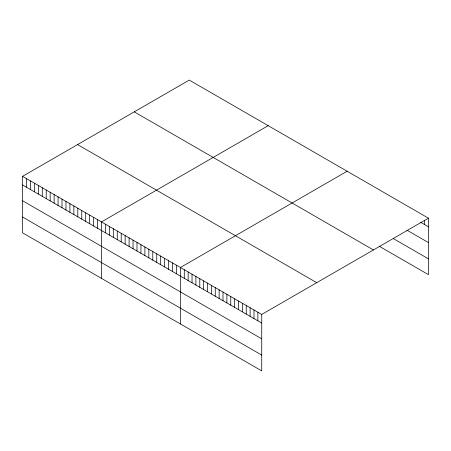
<?xml version="1.0" encoding="UTF-8"?>
<svg xmlns="http://www.w3.org/2000/svg" width="451" height="451" viewBox="0 0 451 451"><rect width="100%" height="100%" fill="white"/><g stroke="black" fill="none" stroke-linecap="round" stroke-linejoin="round"><path stroke-width="0.68" d="M22.55 176.347L261.732 314.437L261.732 370.902L22.55 232.812L22.55 176.347L189.268 80.098L428.45 218.188L428.45 274.653L379.212 246.223M268.198 125.666L101.481 221.92L101.481 278.385M347.129 171.233L180.411 267.488L180.411 323.953M261.732 314.437L428.45 218.188M420.704 222.315L428.45 226.785M406.875 230.128L428.45 242.582M393.599 238.737L428.45 258.857M134.251 111.859L373.434 249.95M77.566 144.585L316.749 282.676M22.55 184.949L261.732 323.04M22.55 200.746L261.732 338.836M22.55 217.016L261.732 355.112M424.577 220.584L424.577 224.553M257.859 312.205L257.859 320.802M253.986 309.967L253.986 318.569M250.113 307.734L250.113 316.331M246.246 305.496L246.246 314.099M242.373 303.258L242.373 311.861M238.5 301.026L238.5 309.623M234.627 298.787L234.627 307.39M230.754 296.555L230.754 305.152M226.881 294.317L226.881 302.92M223.008 292.079L223.008 300.682M219.135 289.846L219.135 298.444M215.262 287.608L215.262 296.211M211.389 285.376L211.389 293.973M207.516 283.138L207.516 291.741M203.643 280.905L203.643 289.503M199.776 278.667L199.776 287.27M195.903 276.429L195.903 285.032M192.03 274.197L192.03 282.794M188.157 271.959L188.157 280.561M184.284 269.726L184.284 278.323M176.465 265.211L176.465 273.808M172.519 262.933L172.519 271.53M168.573 260.655L168.573 269.253M164.626 258.372L164.626 266.975M160.68 256.095L160.68 264.698M156.734 253.817L156.734 262.42M152.788 251.54L152.788 260.137M148.841 249.262L148.841 257.859M144.895 246.979L144.895 255.582M140.943 244.701L140.943 253.304M136.997 242.424L136.997 251.027M133.051 240.146L133.051 248.749M129.104 237.869L129.104 246.466M125.158 235.591L125.158 244.188M121.212 233.308L121.212 241.911M117.266 231.03L117.266 239.633M113.319 228.753L113.319 237.356M109.373 226.475L109.373 235.078M105.427 224.198L105.427 232.795M97.534 219.637L97.534 228.24M93.588 217.359L93.588 225.962M89.642 215.082L89.642 223.685M85.696 212.804L85.696 221.407M81.749 210.527L81.749 219.124M77.803 208.249L77.803 216.846M73.857 205.966L73.857 214.569M69.911 203.689L69.911 212.291M65.964 201.411L65.964 210.014M62.012 199.133L62.012 207.736M58.066 196.856L58.066 205.453M54.12 194.578L54.12 203.175M50.174 192.295L50.174 200.898M46.227 190.018L46.227 198.62M42.281 187.74L42.281 196.343M38.335 185.462L38.335 194.065M34.389 183.185L34.389 191.782M30.442 180.907L30.442 189.505M26.496 178.624L26.496 187.227"/></g></svg>
